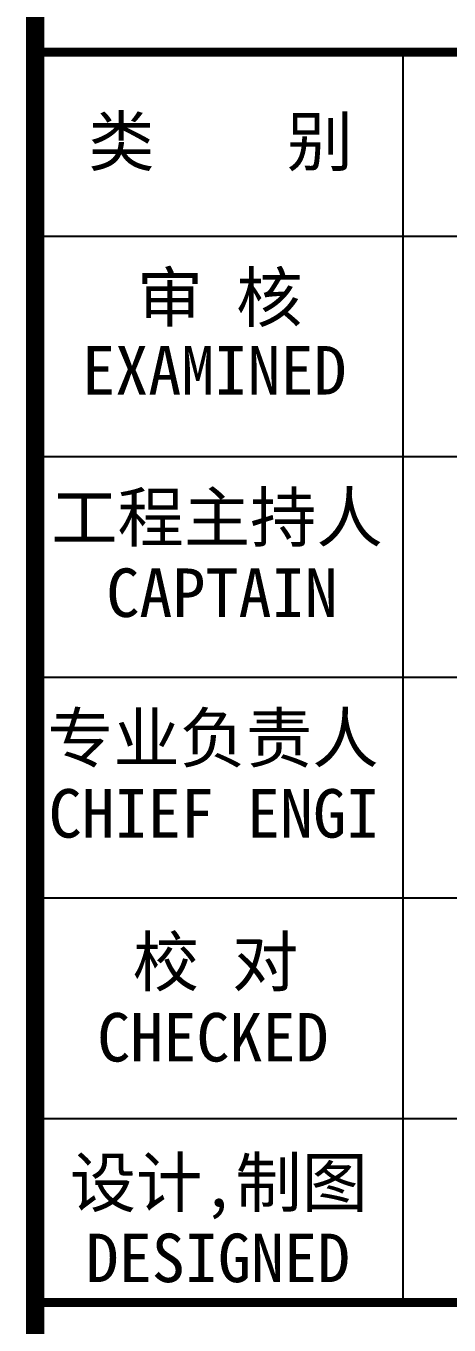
# Model space of a CAD drawing. Extents: x 32461 to 372567, y -698896 to 182569.
# Drawn here: x 175135 to 178568, y -253239 to -242684 of the extents above; entities that cross this region are included whole.
import ezdxf

# ---------------------------------------------------------------- set-up
doc = ezdxf.new("R2010")
doc.units = 0
doc.header["$LTSCALE"] = 1000
doc.header["$MEASUREMENT"] = 0
doc.layers.add('图框', color=4, linetype='CONTINUOUS')
doc.styles.add('STYLE-黑体', font='simhei.ttf')

msp = doc.modelspace()

# ---------------------------------------------------------------- linework, layer by layer
at = {"layer": '图框', "color": 0}
for p, q in [((175209.2, -244390.8), (184223.1, -244390.8)), ((175209.2, -244390.8), (184223.1, -244390.8)), ((175209.2, -246183.6), (184223.1, -246183.6)), ((175209.2, -247976.4), (184223.1, -247976.4)), ((175209.2, -249769.2), (184223.1, -249769.2)), ((175209.2, -251562), (184223.1, -251562))]:
    msp.add_line(p, q, dxfattribs=at)
at = {"layer": '图框', "color": 4, "const_width": 147.9}
msp.add_lwpolyline([(175209.2, -229769.7), (184223.1, -229769.7), (184223.1, -289769.7), (175209.2, -289769.7)], close=True, dxfattribs=at)
at = {"layer": '图框', "color": 0, "const_width": 75}
msp.add_lwpolyline([(175209.2, -242896.8), (184223.1, -242896.8), (184223.1, -258135.6), (175209.2, -258135.6)], close=True, dxfattribs=at)
at = {"layer": '图框', "color": 0}
for points in [[(178197.2, -244390.8), (178197.2, -242896.8)], [(178197.2, -253056), (178197.2, -244390.8)]]:
    msp.add_lwpolyline(points, dxfattribs=at)
at = {"layer": '图框', "color": 0, "const_width": 75}
msp.add_lwpolyline([(175209.2, -253056), (184223.1, -253056)], dxfattribs=at)

# ---------------------------------------------------------------- texts
at = {"layer": '图框', "color": 0, "style": 'STYLE-黑体'}
for s, p in [('类    别 ', (175640.1, -243819.6)), ('审 核', (176034.2, -245086.7)), ('EXAMINED ', (175590.7, -245679)), ('工程主持人', (175340.3, -246873.5)), ('CAPTAIN', (175786.5, -247486.1)), ('专业负责人', (175306.7, -248666.3)), ('CHIEF ENGI', (175318.3, -249278.9)), ('校 对', (176000.7, -250485.3)), ('CHECKED  ', (175712.9, -251097.9)), ('设计,制图', (175490.3, -252278.1)), ('DESIGNED ', (175619.3, -252890.7))]:
    msp.add_text(s, height=394.42, dxfattribs=at).set_placement(p)

doc.saveas('drawing.dxf')
